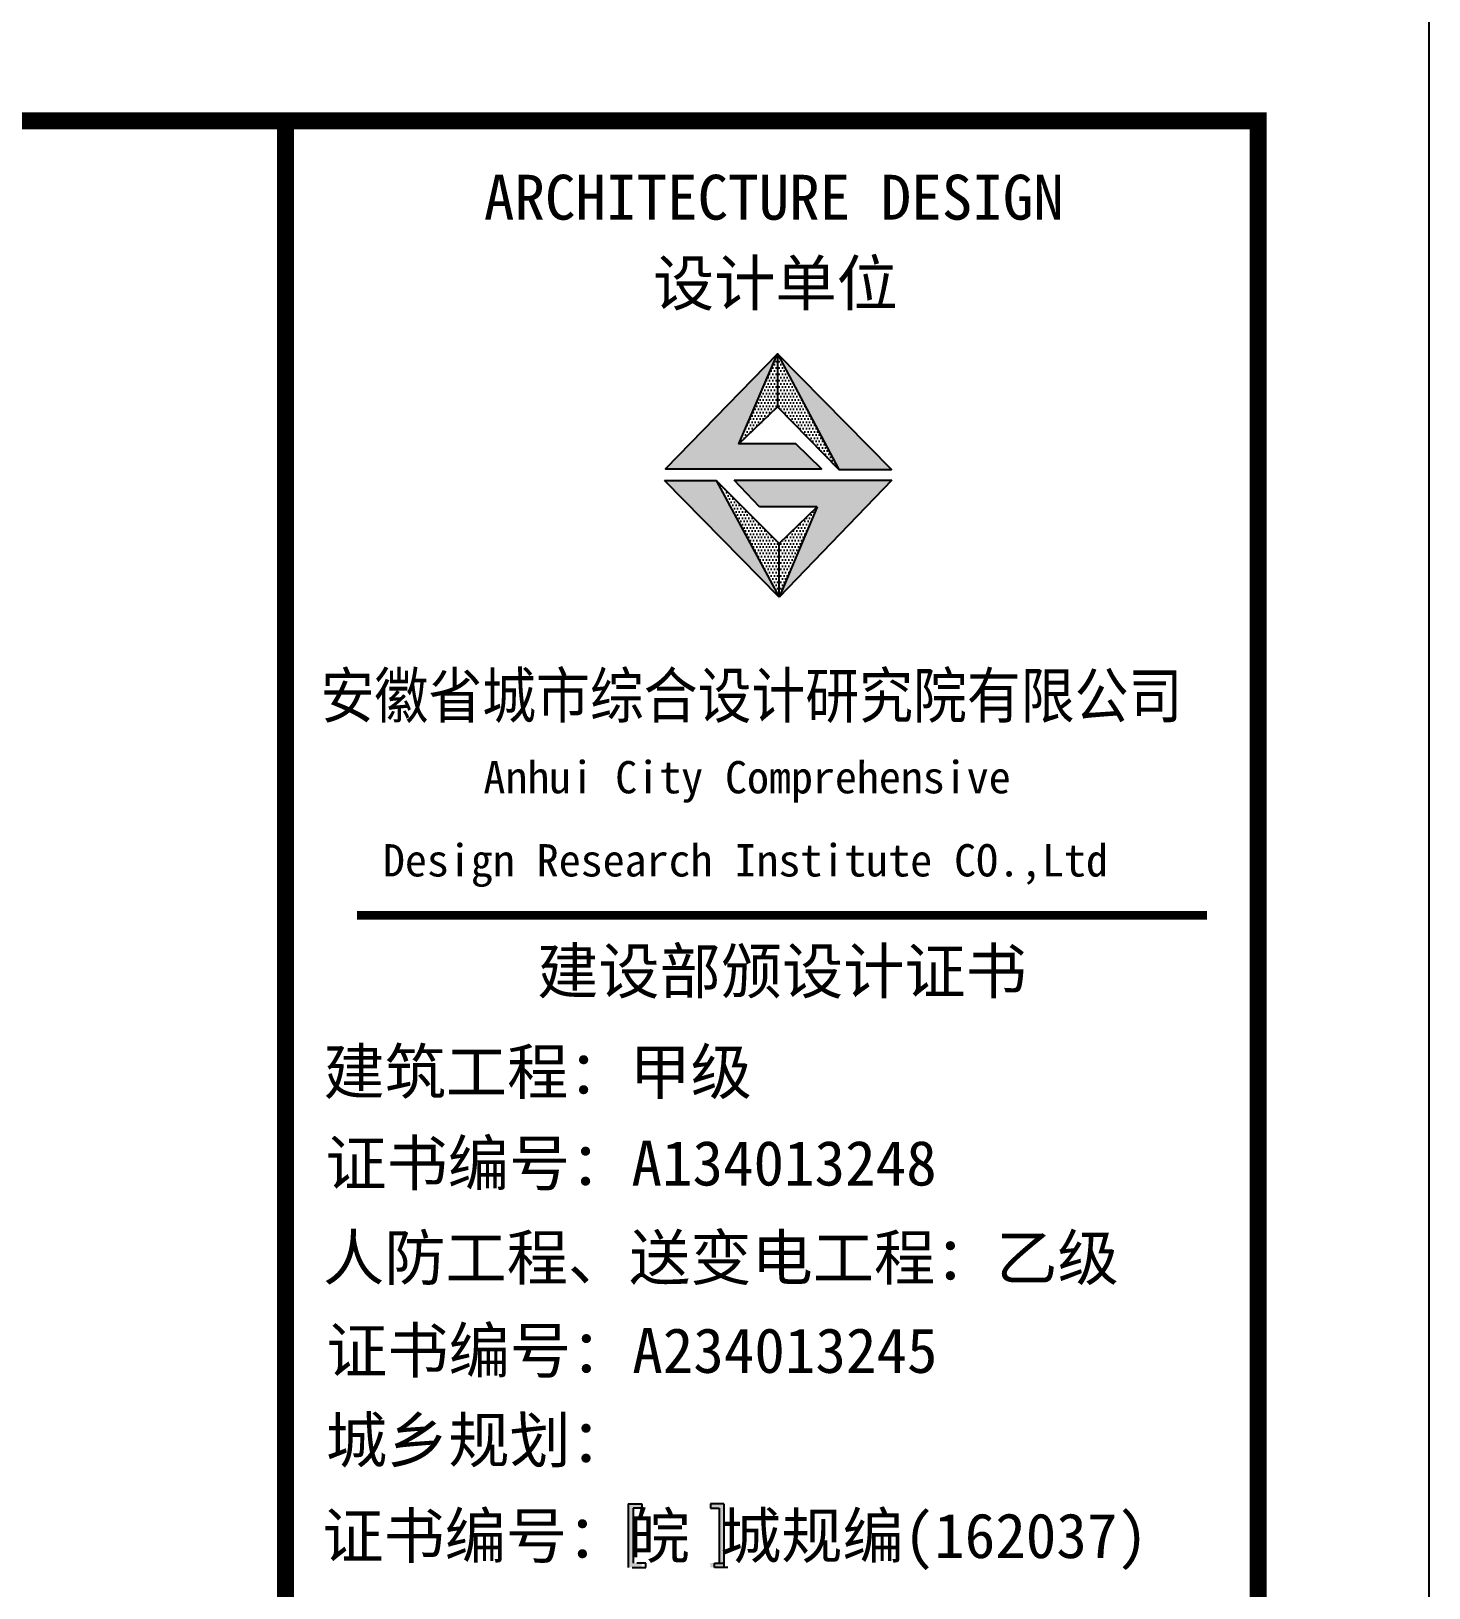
# Model space of a CAD drawing. Extents: x 69728788 to 150676229, y 20327566 to 43663798.
# Drawn here: x 75481435 to 75489625, y 20800369 to 20809491 of the extents above; entities that cross this region are included whole.
import ezdxf

# ---------------------------------------------------------------- set-up
doc = ezdxf.new("R2010")
doc.units = 0
doc.header["$LTSCALE"] = 1000
doc.header["$MEASUREMENT"] = 0
doc.layers.get('0').update_dxf_attribs({"linetype": 'CONTINUOUS'})
for name, color, linetype in [('A_DE_DETAIL_3', 144, 'CONTINUOUS'), ('PUB_TEXT', 7, 'CONTINUOUS'), ('PUB_TITLE', 4, 'CONTINUOUS'), ('图框', 253, 'CONTINUOUS')]:
    doc.layers.add(name, color=color, linetype=linetype)
doc.styles.add('黑体', font='simhei.ttf', dxfattribs={"width": 0.6, "height": 4.3})

msp = doc.modelspace()

# ---------------------------------------------------------------- hatches: boundary and pattern name
for points in [[(75485581.5, 20807072), (75485809.1, 20807600), (75485152.7, 20806925.4), (75486066.7, 20806925.4), (75485915, 20807072)], [(75486167.7, 20806922.6), (75486477.2, 20806922.6), (75485809.1, 20807600)]]:
    msp.add_hatch(color=1).paths.add_polyline_path(points)
at = {"layer": 'A_DE_DETAIL_3'}
for points in [[(75485448.7, 20806857.5), (75485145.3, 20806857.5), (75485818, 20806174.2)], [(75485553.4, 20806859.5), (75485702.6, 20806702.9), (75486040.7, 20806702.9), (75485818, 20806174.2), (75486477.7, 20806859.5)]]:
    msp.add_hatch(color=1, dxfattribs=at).paths.add_polyline_path(points)
at = {"layer": 'PUB_TEXT'}
h = msp.add_hatch(dxfattribs=at)
h.set_pattern_fill('DOTS', color=256, scale=300, style=0)
h.set_pattern_definition([(0, (73206446.312, 21668649.855), (9.375, 18.75000001), [0, -18.75000001])])
h.paths.add_polyline_path([(75485818, 20806174.2), (75485818, 20806489.1), (75485448.7, 20806857.5)])
h.paths.add_polyline_path([(75486040.7, 20806702.9), (75485818, 20806489.1), (75485818, 20806174.2)])
h.paths.add_polyline_path([(75485809.1, 20807600), (75485809.1, 20807289.5), (75486167.7, 20806922.6)])
h.paths.add_polyline_path([(75485809.1, 20807289.5), (75485809.1, 20807600), (75485581.5, 20807072)])
at = {"layer": '图框'}
for points in [[(75484961.5, 20800835.4), (75485012.8, 20800835.4), (75485012.8, 20800861), (75484989.2, 20800861), (75484933.9, 20800861), (75484933.9, 20800488.6), (75484989.2, 20800488.6), (75485012.8, 20800488.6), (75485012.8, 20800514.3), (75484961.5, 20800514.3)], [(75485466.6, 20800514.3), (75485415.3, 20800514.3), (75485415.3, 20800488.6), (75485438.9, 20800488.6), (75485494.2, 20800488.6), (75485494.2, 20800861), (75485438.9, 20800861), (75485415.3, 20800861), (75485415.3, 20800835.4), (75485466.6, 20800835.4)]]:
    msp.add_hatch(color=4, dxfattribs=at).paths.add_polyline_path(points)

# ---------------------------------------------------------------- linework, layer by layer
for p, q in [((75485581.5, 20807072), (75485809.1, 20807600)), ((75485809.1, 20807600), (75486167.7, 20806922.6)), ((75485818, 20806174.2), (75485145.3, 20806857.5)), ((75485145.3, 20806857.5), (75485448.7, 20806857.5)), ((75485145.3, 20806857.5), (75485448.7, 20806857.5)), ((75485818, 20806489.1), (75485448.7, 20806857.5)), ((75485553.4, 20806859.5), (75486477.7, 20806859.5)), ((75485702.6, 20806702.9), (75485553.4, 20806859.5)), ((75486477.7, 20806859.5), (75485818, 20806174.2)), ((75486040.7, 20806702.9), (75485702.6, 20806702.9)), ((75485818, 20806489.1), (75486040.7, 20806702.9)), ((75486040.7, 20806702.9), (75485818, 20806174.2)), ((75485818, 20806174.2), (75485818, 20806489.1)), ((75485818, 20806174.2), (75485818, 20806489.1))]:
    msp.add_line(p, q)
for points in [[(75485915, 20807072), (75485581.5, 20807072), (75485809.1, 20807289.5), (75486167.7, 20806922.6), (75486477.2, 20806922.6), (75485809.1, 20807600), (75485152.7, 20806925.4), (75486066.7, 20806925.4), (75485915, 20807072)], [(75485809.1, 20807600), (75485809.1, 20807289.5)]]:
    msp.add_lwpolyline(points)
at = {"layer": 'A_DE_DETAIL_3', "color": 1}
for p, q in [((75485818, 20806174.2), (75485145.3, 20806857.5)), ((75485448.7, 20806857.5), (75485818, 20806174.2))]:
    msp.add_line(p, q, dxfattribs=at)
at = {"layer": 'PUB_TITLE'}
msp.add_lwpolyline([(75430225.1, 20767966.1), (75430225.1, 20809966.1), (75489625.1, 20809966.1), (75489625.1, 20767966.1)], close=True, dxfattribs=at)
at = {"layer": 'PUB_TITLE', "const_width": 100}
msp.add_lwpolyline([(75432725.1, 20768966.1), (75488625.1, 20768966.1), (75488625.1, 20808966.1), (75432725.1, 20808966.1)], close=True, dxfattribs=at)
at = {"layer": '图框', "color": 4}
for p, q in [((75482925.1, 20808966.1), (75482925.1, 20768966.1)), ((75484933.9, 20800861), (75484989.2, 20800861)), ((75484933.9, 20800861), (75484933.9, 20800488.6)), ((75484989.2, 20800861), (75485012.8, 20800861)), ((75485012.8, 20800861), (75485012.8, 20800835.4)), ((75485438.9, 20800861), (75485415.3, 20800861)), ((75485415.3, 20800861), (75485415.3, 20800835.4)), ((75485494.2, 20800861), (75485438.9, 20800861)), ((75485494.2, 20800861), (75485494.2, 20800488.6)), ((75485012.8, 20800835.4), (75484961.5, 20800835.4)), ((75484961.5, 20800835.4), (75484961.5, 20800514.3)), ((75485415.3, 20800835.4), (75485466.6, 20800835.4)), ((75485466.6, 20800835.4), (75485466.6, 20800514.3)), ((75485035.8, 20800514.3), (75484984.5, 20800514.3)), ((75485035.8, 20800488.6), (75485035.8, 20800514.3)), ((75485438.2, 20800488.6), (75485438.2, 20800514.3)), ((75485438.2, 20800514.3), (75485489.5, 20800514.3)), ((75484956.9, 20800488.6), (75485012.1, 20800488.6)), ((75485012.1, 20800488.6), (75485035.8, 20800488.6)), ((75485461.9, 20800488.6), (75485438.2, 20800488.6)), ((75485517.1, 20800488.6), (75485461.9, 20800488.6))]:
    msp.add_line(p, q, dxfattribs=at)
for points, const_width in [([(75482925.1, 20808966.1), (75482925.1, 20768966.1)], 98.6), ([(75483344.5, 20804310.1), (75488324.5, 20804310.1)], 49.8)]:
    msp.add_lwpolyline(points, dxfattribs=dict(at, const_width=const_width))
at = {"layer": '图框', "color": 4, "const_width": 98.6}
msp.add_lwpolyline([(75482925.1, 20808966.1), (75488625.1, 20808966.1), (75488625.1, 20768966.1), (75482925.1, 20768966.1)], close=True, dxfattribs=at)

# ---------------------------------------------------------------- texts
at = {"layer": '图框', "color": 4, "style": '黑体'}
for s, height, p in [('ARCHITECTURE DESIGN', 262.944, (75484087.6, 20808386.4)), ('设计单位', 262.94, (75485078.9, 20807882.8)), ('Anhui City Comprehensive ', 189.24, (75484084.9, 20805024.6)), (' Design Research Institute CO.,Ltd', 189.24, (75483367.5, 20804537.6)), ('建设部颁设计证书', 262.94, (75484400, 20803851.5)), (' 建筑工程：甲级', 262.94, (75482968.8, 20803262.2)), ('证书编号：A134013248', 262.944, (75483159, 20802726.4)), ('人防工程、送变电工程：乙级', 262.944, (75483145.2, 20802172.7)), ('证书编号：A234013245', 262.944, (75483163.8, 20801628.5)), ('城乡规划：', 262.94, (75483161.8, 20801103.2)), ('证书编号：皖 城规编(162037)', 262.944, (75483140.8, 20800543.1))]:
    msp.add_text(s, height=height, dxfattribs=at).set_placement(p)
at = {"layer": '图框', "color": 4, "style": '黑体', "width": 0.88}
msp.add_text('安徽省城市综合设计研究院有限公司', height=262.944, dxfattribs=at).set_placement((75483130.7, 20805466.5))

doc.saveas('drawing.dxf')
